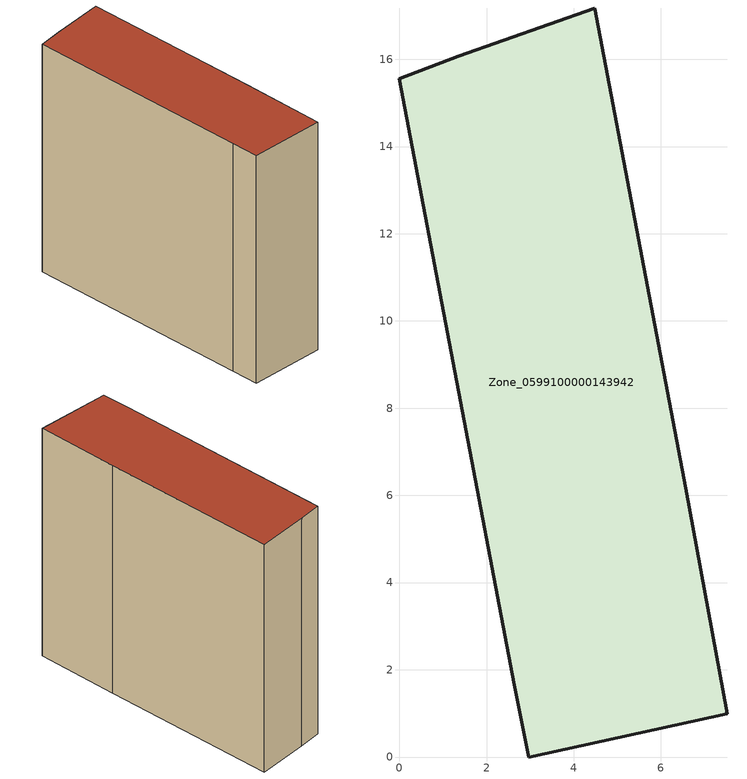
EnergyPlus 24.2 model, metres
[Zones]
Zone_0599100000143942
 floor ground (C_G): 0,15.55 1.35,16.07 4.48,17.18 6.57,6.16 7.52,0.99 2.97,0 2.64,1.65 z0
 wall outside (C_F): 2.64,1.65 2.97,0 7.52,0.99 6.57,6.16 4.48,17.18 1.35,16.07 0,15.55 2.64,1.65 z0:13.88
 roof outside (C_R): 1.35,16.07 0,15.55 2.64,1.65 2.97,0 7.52,0.99 6.57,6.16 4.48,17.18 z13.88
[BUILDING]
Pand.0599100000143942: North Axis=0; Terrain=City; Loads Convergence Tolerance Value=0.04; Temperature Convergence Tolerance Value=0.4; Solar Distribution=FullExterior; Maximum Number of Warmup Days=25; Minimum Number of Warmup Days=1
[Site:Location]
Rotterdam.The.Hague.AP_ZH_NLD Design_Conditions: Latitude=51.96; Longitude=4.45; Time Zone=1; Elevation=-4.5
[SITE:GROUNDTEMPERATURE:BUILDINGSURFACE]
18, 18, 18, 18, 18, 18, 18, 18, 18, 18, 18, 18
[MATERIAL] Thermal Absorptance=0.9; Solar Absorptance=0.7; Visible Absorptance=0.7
Name | Roughness | Thickness | Conductivity | Density | Specific Heat
G.TI.1946 | MediumSmooth | 0.15 | 1 | 540 | 1210
F.TI.1946 | Rough | 0.3 | 0.857143 | 1920 | 840
R.TI.1946 | MediumRough | 0.2 | 0.1 | 1500 | 1000
[CONSTRUCTION]
C_G: G.TI.1946
C_F: F.TI.1946
C_R: R.TI.1946
[ZONE]
Zone_0599100000143942: Type=1; Multiplier=1; Ceiling Height=Autocalculate; Volume=Autocalculate; Floor Area=autocalculate; Part of Total Floor Area=Yes
[ZONEINFILTRATION:DESIGNFLOWRATE]
Infil_Zone_0599100000143942: Zone or ZoneList or Space or SpaceList=Zone_0599100000143942; Schedule=AlwaysOn; Design Flow Rate Calculation Method=Flow/Area; Flow Rate per Floor Area=0.003; Constant Term Coefficient=1; Temperature Term Coefficient=0; Velocity Term Coefficient=0; Velocity Squared Term Coefficient=0
[HVACTEMPLATE:ZONE:IDEALLOADSAIRSYSTEM]
Zone_0599100000143942: Maximum Heating Supply Air Temperature=50; Minimum Cooling Supply Air Temperature=13; Maximum Heating Supply Air Humidity Ratio=0.0156; Minimum Cooling Supply Air Humidity Ratio=0.0077; Heating Limit=NoLimit; Cooling Limit=NoLimit; Dehumidification Control Type=ConstantSensibleHeatRatio; Cooling Sensible Heat Ratio=0.7; Dehumidification Setpoint=60; Humidification Control Type=None; Humidification Setpoint=30; Outdoor Air Method=None; Outdoor Air Flow Rate per Person=0.00944; Outdoor Air Flow Rate per Zone Floor Area=0; Outdoor Air Flow Rate per Zone=0; Demand Controlled Ventilation Type=None; Outdoor Air Economizer Type=NoEconomizer; Heat Recovery Type=None; Sensible Heat Recovery Effectiveness=0.7; Latent Heat Recovery Effectiveness=0.65
[ZONECONTROL:THERMOSTAT]
ThermostatControl_Zone_0599100000143942: Zone or ZoneList=Zone_0599100000143942; Control Type Schedule=DualSetpointControlType; Control 1=Thermostat_Zone_0599100000143942; Temperature Difference Between Cutout And Setpoint=0
[THERMOSTATSETPOINT:DUALSETPOINT]
Thermostat_Zone_0599100000143942: Heating Setpoint Temperature Schedule=HeatingSetpoint_Zone_0599100000143942; Cooling Setpoint Temperature Schedule=CoolingSetpoint_Zone_0599100000143942
[SCHEDULE:COMPACT]
HeatingSetpoint_Zone_0599100000143942: Through: 12/31, For: AllDays, Until: 24:00, 21
CoolingSetpoint_Zone_0599100000143942: Through: 12/31, For: AllDays, Until: 24:00, 24
DualSetpointControlType: Through: 12/31, For: AllDays, Until: 24:00, 4
AlwaysOn: Through: 12/31, For: AllDays, Until: 24:00, 1
